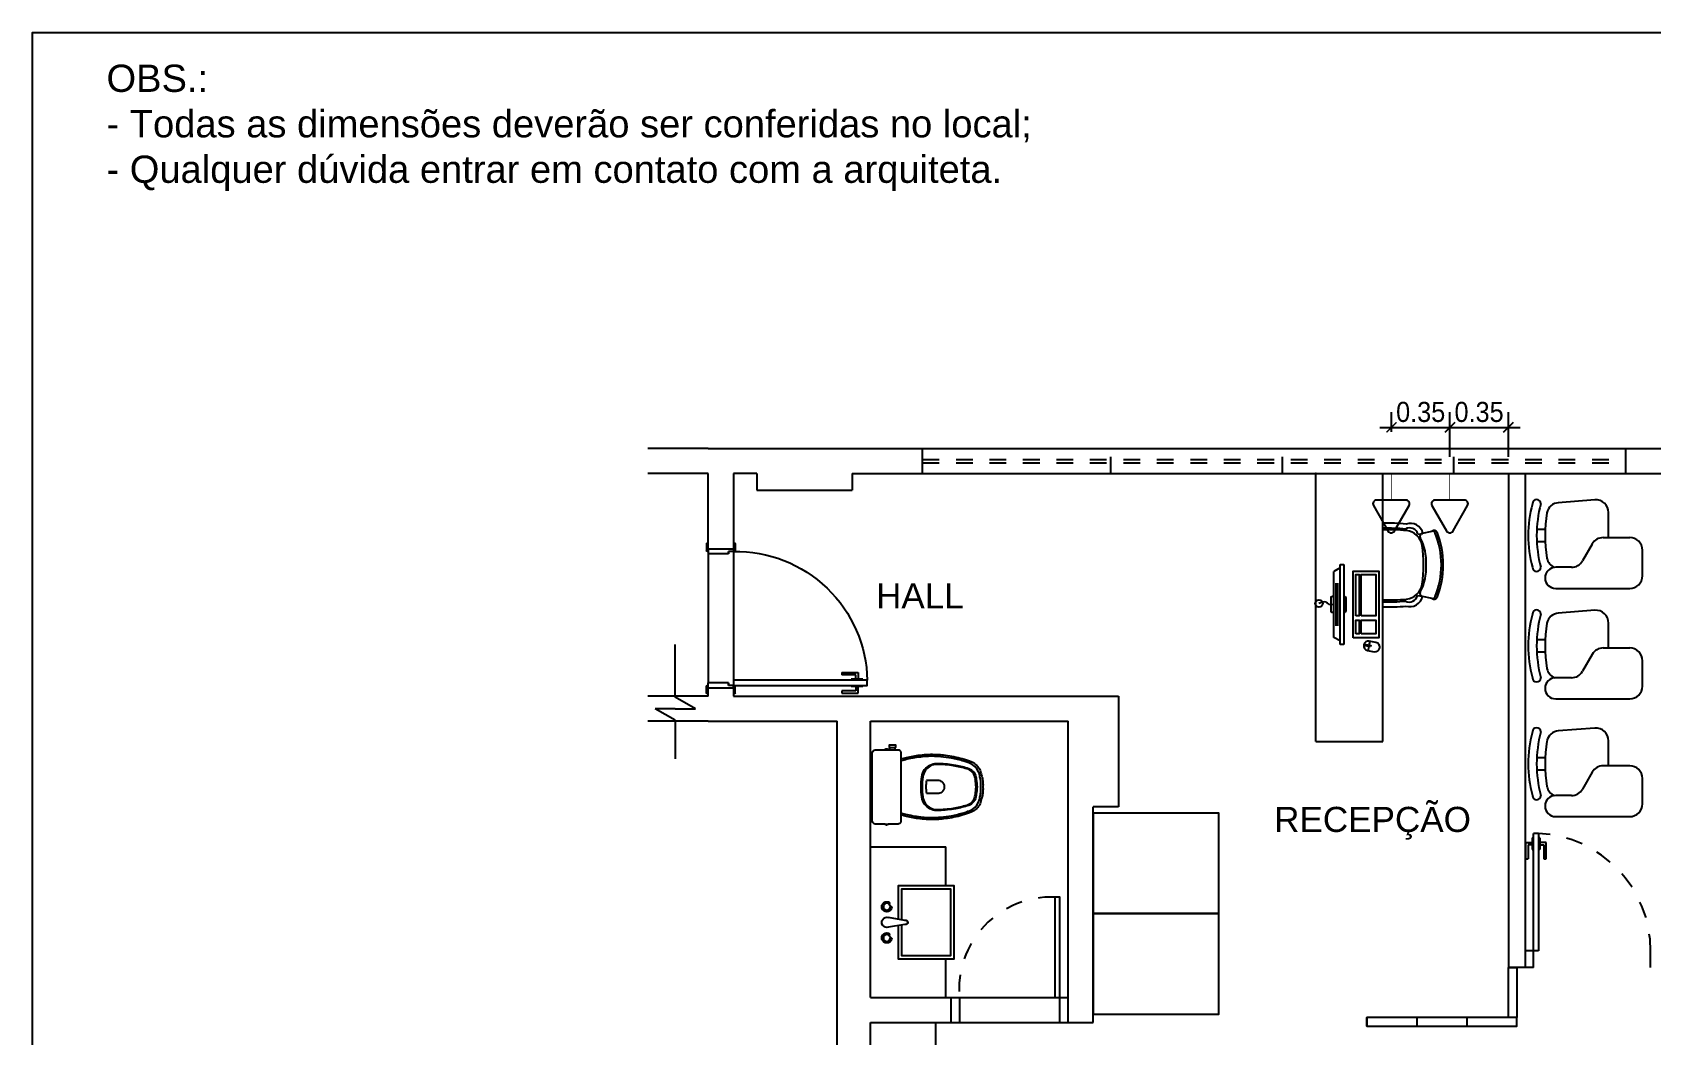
# Model space of a CAD drawing. Header units: millimetres. Extents: x 7034 to 7235, y -465 to -380.
# Drawn here: x 7124.19 to 7133.85, y -408.13 to -402.15 of the extents above; entities that cross this region are included whole.
import ezdxf

# ---------------------------------------------------------------- set-up
doc = ezdxf.new("R2010")
doc.units = ezdxf.units.MM
doc.header["$LTSCALE"] = 0.005
doc.linetypes.add('CONTINUO', pattern=[0])
doc.linetypes.add('DASHED', pattern=[19.05, 12.7, -6.35])
doc.layers.get('0').update_dxf_attribs({"linetype": 'CONTINUO'})
doc.layers.get('DEFPOINTS').update_dxf_attribs({"linetype": 'CONTINUO', "lineweight": 15})
for name, color, linetype in [('- COTAS', 12, 'Continuous'), ('0-TOMADAS', 12, 'Continuous'), ('252', 252, 'Continuous'), ('ARQ-PEITORIAL', 4, 'Continuous'), ('ARQ_ALVENARIA', 6, 'Continuous'), ('ARQ_BLK_ESQUADR', 1, 'Continuous'), ('ARQ_ESQUADRIA', 5, 'Continuous'), ('ARQ_JANELAALTA', 150, 'DASHED'), ('ARQ_MOBILIARIO 1', 8, 'Continuous'), ('ARQ_MOBILIARIO 2', 252, 'Continuous'), ('ARQ_SOLEIRA', 250, 'CONTINUO'), ('ARQ_TXT_AMBIENTE', 3, 'Continuous'), ('PORTA', 2, 'Continuous')]:
    doc.layers.add(name, color=color, linetype=linetype)
doc.layers.add('0-LAYOUT', color=250, linetype='Continuous', lineweight=25)
doc.layers.add('ARQ-TXT-GER', color=250, linetype='Continuous', lineweight=25)
doc.styles.add('ARIAL', font='arial.ttf', dxfattribs={"height": 2.5})
doc.styles.add('ARQ', font='arial.ttf', dxfattribs={"width": 0.9})
doc.styles.get("Standard").update_dxf_attribs({"font": 'arial.ttf'})
doc.dimstyles.new('1-50', dxfattribs={"dimtxt": 0.12, "dimasz": 0.06, "dimexe": 0.09, "dimexo": 0.1, "dimgap": 0.03, "dimtad": 1, "dimzin": 0, "dimdsep": 46, "dimtxsty": 'ARQ', "dimblk": 'ARCHTICK', "dimcen": 0, "dimdle": 0.07, "dimclrd": 1, "dimclre": 1, "dimclrt": 7, "dimadec": 0, "dimazin": 0, "dimtm": 1e-09, "dimtfac": 1, "dimtofl": 0, "dimtmove": 2, "dimatfit": 3, "dimldrblk": 'ARCHTICK', "dimfxl": 1, "dimtolj": 1, "dimtzin": 0, "dimlwd": -1, "dimlwe": -1, "dimarcsym": 0})

# ---------------------------------------------------------------- blocks, each defined once
blk = doc.blocks.new('12110333')
at = {"layer": 'PORTA', "color": 1}
for p, q in [((0.008, 0.7741), (0.015, 0.7741)), ((0.008, 0.7741), (0.008, 0.7041)), ((0.052, 0.7741), (0.045, 0.7741)), ((0.052, 0.7741), (0.052, 0.7041)), ((-0.031, 0.7461), (0.008, 0.7461)), ((-0.031, 0.6481), (-0.031, 0.7461)), ((-0.017, 0.7321), (-0.017, 0.6621)), ((0.008, 0.7321), (-0.017, 0.7321)), ((0.008, 0.7041), (0.015, 0.7041)), ((0.052, 0.7041), (0.045, 0.7041)), ((0.091, 0.7461), (0.052, 0.7461)), ((0.052, 0.7321), (0.077, 0.7321)), ((0.077, 0.7321), (0.077, 0.6621)), ((0.091, 0.6481), (0.091, 0.7461)), ((-0.017, 0.6481), (-0.031, 0.6481)), ((-0.017, 0.6621), (-0.017, 0.6481)), ((-0.017, 0.6621), (-0.017, 0.6621)), ((0.077, 0.6621), (0.077, 0.6621)), ((0.077, 0.6621), (0.077, 0.6481)), ((0.091, 0.6481), (0.077, 0.6481)), ((0.815, 0), (0.015, 0)), ((0.8, -0.15), (0.03, -0.15))]:
    blk.add_line(p, q, dxfattribs=at)
at = {"layer": 'PORTA'}
for p, q in [((-0.035, 0.005), (-0.035, 0)), ((-0.03, 0.01), (0.01, 0.01)), ((0, 0), (0.015, 0)), ((0.015, 0), (0.015, -0.03)), ((0.815, 0.005), (0.815, 0)), ((0.83, 0), (0.815, 0)), ((0.815, 0), (0.815, -0.03)), ((0.86, 0.01), (0.82, 0.01)), ((0.865, 0.005), (0.865, 0)), ((0.03, -0.03), (0.015, -0.03)), ((0.015, -0.03), (0.03, -0.03)), ((0.03, -0.03), (0.03, -0.15)), ((0.815, -0.03), (0.8, -0.03)), ((0.8, -0.03), (0.815, -0.03)), ((0.8, -0.03), (0.8, -0.15)), ((-0.035, -0.15), (-0.035, -0.15)), ((-0.035, -0.15), (-0.035, -0.155)), ((-0.03, -0.16), (0.01, -0.16)), ((0, -0.15), (0.03, -0.15)), ((0.015, -0.15), (0.015, -0.155)), ((0.83, -0.15), (0.8, -0.15)), ((0.815, -0.15), (0.815, -0.155)), ((0.86, -0.16), (0.82, -0.16)), ((0.865, -0.15), (0.865, -0.155)), ((0.865, -0.15), (0.865, -0.15))]:
    blk.add_line(p, q, dxfattribs=at)
at = {"layer": 'PORTA', "color": 3}
blk.add_lwpolyline([(0.015, 0), (0.015, 0.8), (0.045, 0.8), (0.045, 0)], close=True, dxfattribs=at)
at = {"layer": 'PORTA', "color": 1}
blk.add_arc((0.03, 0.015), 0.7851, 358.90531, 88.90531, dxfattribs=at)
at = {"layer": 'PORTA'}
for centre, start, end in [((-0.03, 0.005), 90, 180), ((0.01, 0.005), 0, 90), ((0.82, 0.005), 90, 180), ((0.86, 0.005), 0, 90), ((-0.03, -0.155), 180, 270), ((0.01, -0.155), 270, 0), ((0.82, -0.155), 180, 270), ((0.86, -0.155), 270, 0)]:
    blk.add_arc(centre, 0.005, start, end, dxfattribs=at)
blk = doc.blocks.new('A$C778229A4')
at = {"layer": '0-LAYOUT', "linetype": 'Continuous'}
for p, q in [((557, 738), (252, 714)), ((671, 423), (671, 632)), ((72, 494), (142, 494)), ((847, 423), (626, 423)), ((142, 388), (72, 388)), ((534, 370), (454, 230)), ((953, 106), (953, 318)), ((362, 176), (230, 176)), ((230, 0), (847, 0))]:
    blk.add_line(p, q, dxfattribs=at)
for centre, radius, start, end in [((1004, 441), 1004, 164.7235, 195.2765), ((71, 706), 35.3, 0, 180), ((1075, 441), 1004, 164.7235, 195.2765), ((261, 609), 106, 94.3987, 168.3055), ((565, 632), 106, 0, 94.3987), ((1284, 441), 1143, 170.4765, 189.5235), ((626, 318), 106, 90, 150.2551), ((847, 318), 106, 0, 90), ((71, 176), 35.3, 180, 0), ((230, 88), 88.2, 90, 270), ((261, 273), 106, 191.6945, 247.1849), ((362, 282), 106, 270, 330.2551), ((847, 106), 106, 270, 0)]:
    blk.add_arc(centre, radius, start, end, dxfattribs=at)
blk = doc.blocks.new('cbtorb2')
at = {"layer": '252'}
for p, q in [((-0.01, -0.0904), (-0.0237, -0.0081)), ((0.01, -0.0904), (0.0237, -0.0081)), ((-0.0088, -0.0975), (-0.01, -0.0904)), ((0.0088, -0.0975), (0.01, -0.0904))]:
    blk.add_line(p, q, dxfattribs=at)
for centre in [(-0.0774, 0), (0.0774, 0)]:
    blk.add_circle(centre, 0.017, dxfattribs=at)
for centre, radius, start, end in [((-0.0774, 0), 0.025, 341.15128, 198.84872), ((0, 0), 0.025, 341.15128, 198.84872), ((0.0774, 0), 0.025, 341.15128, 198.84872), ((-0.0774, 0), 0.025, 198.84872, 216.2316), ((-0.0927, -0.0318), 0.0177, 22.74719, 105.65624), ((-0.0774, 0), 0.025, 272.17183, 341.15128), ((0.0774, 0), 0.025, 198.84872, 216.2316), ((0.062, -0.0318), 0.0177, 22.74719, 105.65624), ((0.0774, 0), 0.025, 272.17183, 341.15128), ((0, -0.0938), 0.0106, 161.28454, 18.71546), ((0, -0.0922), 0.0103, 210.80459, 329.19541)]:
    blk.add_arc(centre, radius, start, end, dxfattribs=at)
blk = doc.blocks.new('Baci01p')
for points in [[(0.17, 0), (0.17, 0.205, 0.059373), (0.1695, 0.2098, 0.333509), (0.154, 0.222), (0.1355, 0.222), (0.1045, 0.222), (0.094, 0.222), (0.094, 0.2248, 0.252251), (0.0939, 0.2251, 0.160103), (0.085, 0.228, 0.160103), (0.0761, 0.2251, 0.252251), (0.076, 0.2248), (0.076, 0.222), (0.017, 0.222, 0.327853), (0.0003, 0.2069, 0.087637), (0, 0.2038), (0, 0), (0, -0.2038, 0.087637), (0.0003, -0.2069, 0.327853), (0.017, -0.222), (0.076, -0.222), (0.076, -0.2248, 0.252251), (0.0761, -0.2251, 0.160103), (0.085, -0.228, 0.160103), (0.0939, -0.2251, 0.252251), (0.094, -0.2248), (0.094, -0.222), (0.1045, -0.222), (0.1045, -0.236), (0.102, -0.236), (0.102, -0.252), (0.12, -0.252), (0.138, -0.252), (0.138, -0.236), (0.1355, -0.236), (0.1355, -0.222), (0.154, -0.222, 0.333509), (0.1695, -0.2098, 0.059373), (0.17, -0.205)], [(0.291, 0, 0.041331), (0.2956, -0.0608, 0.129345), (0.3127, -0.1036, 0.234638), (0.385, -0.1405, 0.044666), (0.486, -0.1319, 0.031515), (0.5665, -0.1138, 0.151063), (0.5993, -0.0952, 0.148094), (0.6192, -0.0588, 0.031073), (0.6214, -0.0451, 0.035055), (0.6255, 0, 0.035055), (0.6214, 0.0451, 0.031073), (0.6192, 0.0588, 0.148094), (0.5993, 0.0952, 0.151063), (0.5665, 0.1138, 0.031515), (0.486, 0.1319, 0.044666), (0.385, 0.1405, 0.234638), (0.3127, 0.1036, 0.129345), (0.2956, 0.0608, 0.041331)], [(0.297, 0, -0.041434), (0.3015, 0.06, -0.129651), (0.3175, 0.1, -0.234583), (0.385, 0.1345, -0.044678), (0.485, 0.126, -0.031614), (0.565, 0.108, -0.152477), (0.595, 0.091, -0.148725), (0.6134, 0.0575, -0.031624), (0.6155, 0.0444, -0.035113), (0.6195, 0, -0.035113), (0.6155, -0.0444, -0.031624), (0.6134, -0.0575, -0.148725), (0.595, -0.091, -0.152477), (0.565, -0.108, -0.031614), (0.485, -0.126, -0.044678), (0.385, -0.1345, -0.234583), (0.3175, -0.1, -0.129651), (0.3015, -0.06, -0.041434)], [(0.391, -0.04, 0.164444), (0.415, -0.032, 0.245936), (0.43, 0, 0.245936), (0.415, 0.032, 0.164444), (0.391, 0.04), (0.326, 0.04, 0.108885), (0.326, -0.04)]]:
    blk.add_lwpolyline(points, format="xyb", close=True)
for points in [[(0.076, 0.222), (0.094, 0.222)], [(0.093, 0.2245), (0.085, 0.2245), (0.077, 0.2245)], [(0.076, -0.222), (0.094, -0.222)], [(0.093, -0.2245), (0.085, -0.2245), (0.077, -0.2245)], [(0.1045, -0.222), (0.1355, -0.222)], [(0.1045, -0.236), (0.12, -0.236), (0.1355, -0.236)]]:
    blk.add_lwpolyline(points)
for points in [[(0.17, -0.167, -0.003882), (0.205, -0.1765, 0.024258), (0.285, -0.1905, 0.02486), (0.335, -0.1945, 0.033324), (0.385, -0.194, 0.02486), (0.425, -0.191, 0.012268), (0.475, -0.184, 0.015806), (0.525, -0.1725, 0.026699), (0.575, -0.157, 0.021919), (0.595, -0.1495, 0.174675), (0.6435, -0.1, 0.045452), (0.653, -0.07, 0.022856), (0.6562, -0.0571, 0.041289), (0.6602, -0.0304, 0.052091), (0.6606, -0.0228, 0.04333), (0.661, 0, 0.04333), (0.6606, 0.0228, 0.052091), (0.6602, 0.0304, 0.041289), (0.6562, 0.0571, 0.022856), (0.653, 0.07, 0.045452), (0.6435, 0.1, 0.174675), (0.595, 0.1495, 0.021919), (0.575, 0.157, 0.026699), (0.525, 0.1725, 0.015806), (0.475, 0.184, 0.012268), (0.425, 0.191, 0.02486), (0.385, 0.194, 0.033324), (0.335, 0.1945, 0.02486), (0.285, 0.1905, 0.024258), (0.205, 0.1765, -0.003882), (0.17, 0.167)], [(0.1731, 0.1554, 0.003849), (0.2079, 0.1649, -0.027799), (0.2984, 0.18, -0.018883), (0.3355, 0.1825, -0.033646), (0.3844, 0.182, -0.016781), (0.4106, 0.1805, -0.015438), (0.4729, 0.1722, -0.023716), (0.5465, 0.154, -0.013571), (0.5711, 0.1457, -0.02186), (0.59, 0.1386, -0.173345), (0.6325, 0.0952, -0.045814), (0.6414, 0.067, -0.024058), (0.6444, 0.0546, -0.042614), (0.6482, 0.029, -0.066108), (0.6485, 0.0226, -0.047154), (0.649, 0, -0.047154), (0.6485, -0.0226, -0.066108), (0.6482, -0.029, -0.042614), (0.6444, -0.0546, -0.024058), (0.6414, -0.067, -0.045814), (0.6325, -0.0952, -0.173345), (0.59, -0.1386, -0.02186), (0.5711, -0.1457, -0.013571), (0.5465, -0.154, -0.023716), (0.4729, -0.1722, -0.015438), (0.4106, -0.1805, -0.016781), (0.3844, -0.182, -0.033646), (0.3355, -0.1825, -0.018883), (0.2984, -0.18, -0.027799), (0.2079, -0.1649, 0.003849), (0.1731, -0.1554)]]:
    blk.add_lwpolyline(points, format="xyb")
blk = doc.blocks.new('TOMADA-H30')
blk.add_lwpolyline([(-0.108, 0.196), (0.108, 0.196, 0.57735), (0.132, 0.237), (0.024, 0.425, 0.57735), (-0.024, 0.425), (-0.132, 0.237, 0.57735)], format="xyb", close=True)
at = {"const_width": 0.005}
blk.add_lwpolyline([(0, 0.196), (0, 0)], dxfattribs=at)
blk = doc.blocks.new('2541982')
at = {"layer": '0-TOMADAS', "xscale": 0.6451236243583418, "yscale": 0.6451236243583418, "zscale": 0.6451236243583418, "rotation": 270}
blk.add_blockref('TOMADA-H30', (3218.8519, 1440.9676), dxfattribs=at)
blk = doc.blocks.new('_ArchTick')
at = {"color": 0, "linetype": 'ByBlock', "const_width": 0.15}
blk.add_lwpolyline([(-0.5, -0.5), (0.5, 0.5)], dxfattribs=at)
blk = doc.blocks.new('*D60')
at = {"layer": '- COTAS', "color": 1, "transparency": 16777216}
for p, q in [((7132.5845, -404.5071), (7133.0745, -404.5071)), ((7132.6545, -404.5332), (7132.6545, -404.4171)), ((7133.0045, -404.6832), (7133.0045, -404.4171))]:
    blk.add_line(p, q, dxfattribs=at)
at = {"layer": 'DEFPOINTS', "color": 0, "transparency": 16777216}
for p in [(7133.0045, -404.5071), (7132.6545, -404.6332), (7133.0045, -404.7832)]:
    blk.add_point(p, dxfattribs=at)
at = {"layer": '- COTAS', "color": 1, "transparency": 16777216, "xscale": 0.06, "yscale": 0.06, "zscale": 0.06, "rotation": 180}
blk.add_blockref('_ArchTick', (7132.6545, -404.5071), dxfattribs=at)
at = {"layer": '- COTAS', "color": 1, "transparency": 16777216, "xscale": 0.06, "yscale": 0.06, "zscale": 0.06}
blk.add_blockref('_ArchTick', (7133.0045, -404.5071), dxfattribs=at)
at = {"layer": '- COTAS', "color": 7, "transparency": 16777216, "insert": (7132.8295, -404.4158), "char_height": 0.12, "attachment_point": 5, "style": 'ARQ'}
blk.add_mtext('\\A1;0.35', dxfattribs=at)
blk = doc.blocks.new('*D224')
at = {"layer": '- COTAS', "color": 1, "transparency": 16777216}
for p, q in [((7132.2357, -404.5071), (7132.7257, -404.5071)), ((7132.3057, -404.5332), (7132.3057, -404.4171)), ((7132.6557, -404.6832), (7132.6557, -404.4171))]:
    blk.add_line(p, q, dxfattribs=at)
at = {"layer": 'DEFPOINTS', "color": 0, "transparency": 16777216}
for p in [(7132.6557, -404.5071), (7132.3057, -404.6332), (7132.6557, -404.7832)]:
    blk.add_point(p, dxfattribs=at)
at = {"layer": '- COTAS', "color": 1, "transparency": 16777216, "xscale": 0.06, "yscale": 0.06, "zscale": 0.06, "rotation": 180}
blk.add_blockref('_ArchTick', (7132.3057, -404.5071), dxfattribs=at)
at = {"layer": '- COTAS', "color": 1, "transparency": 16777216, "xscale": 0.06, "yscale": 0.06, "zscale": 0.06}
blk.add_blockref('_ArchTick', (7132.6557, -404.5071), dxfattribs=at)
at = {"layer": '- COTAS', "color": 7, "transparency": 16777216, "insert": (7132.4807, -404.4158), "char_height": 0.12, "attachment_point": 5, "style": 'ARQ'}
blk.add_mtext('\\A1;0.35', dxfattribs=at)

msp = doc.modelspace()

# ---------------------------------------------------------------- linework, layer by layer
msp.add_lwpolyline([(7145.1864, -402.1477), (7145.1864, -416.9977), (7124.1864, -416.9977), (7124.1864, -402.1477)], close=True)
at = {"layer": '252'}
for p, q in [((7132.4642, -405.1449), (7132.4938, -405.1402)), ((7132.5477, -405.1284), (7132.4887, -405.1414)), ((7131.9995, -405.3464), (7131.9624, -405.3673)), ((7131.9624, -405.762), (7131.9624, -405.3673)), ((7131.9995, -405.3257), (7132.0213, -405.3257)), ((7131.9995, -405.8036), (7131.9995, -405.3257)), ((7132.0213, -405.3257), (7132.0213, -405.8036)), ((7131.9889, -405.444), (7131.9696, -405.444)), ((7131.9889, -405.4503), (7131.9696, -405.4503)), ((7131.9889, -405.4565), (7131.9696, -405.4565)), ((7131.9889, -405.4628), (7131.9696, -405.4628)), ((7131.9889, -405.469), (7131.9696, -405.469)), ((7131.9889, -405.4753), (7131.9696, -405.4753)), ((7131.9889, -405.4815), (7131.9696, -405.4815)), ((7131.9889, -405.4878), (7131.9696, -405.4878)), ((7131.9889, -405.494), (7131.9696, -405.494)), ((7131.9889, -405.5003), (7131.9696, -405.5003)), ((7131.9889, -405.5065), (7131.9696, -405.5065)), ((7131.9889, -405.5128), (7131.9696, -405.5128)), ((7131.9889, -405.519), (7131.9696, -405.519)), ((7131.9889, -405.5253), (7131.9696, -405.5253)), ((7131.9889, -405.5315), (7131.9696, -405.5315)), ((7131.9889, -405.5378), (7131.9696, -405.5378)), ((7131.9889, -405.544), (7131.9696, -405.544)), ((7131.9889, -405.5503), (7131.9696, -405.5503)), ((7131.9889, -405.5565), (7131.9696, -405.5565)), ((7131.9889, -405.5628), (7131.9696, -405.5628)), ((7131.9889, -405.569), (7131.9696, -405.569)), ((7131.9889, -405.5753), (7131.9696, -405.5753)), ((7132.4615, -405.5114), (7132.4887, -405.5155)), ((7132.4887, -405.5155), (7132.5477, -405.5284)), ((7131.9889, -405.5815), (7131.9696, -405.5815)), ((7131.9889, -405.5878), (7131.9696, -405.5878)), ((7131.9889, -405.594), (7131.9696, -405.594)), ((7131.9889, -405.6003), (7131.9696, -405.6003)), ((7131.9889, -405.6065), (7131.9696, -405.6065)), ((7131.9889, -405.6128), (7131.9696, -405.6128)), ((7131.9889, -405.619), (7131.9696, -405.619)), ((7131.9889, -405.6253), (7131.9696, -405.6253)), ((7131.9889, -405.6315), (7131.9696, -405.6315)), ((7131.9889, -405.6378), (7131.9696, -405.6378)), ((7131.9889, -405.644), (7131.9696, -405.644)), ((7131.9889, -405.6503), (7131.9696, -405.6503)), ((7131.9889, -405.6565), (7131.9696, -405.6565)), ((7131.9889, -405.6628), (7131.9696, -405.6628)), ((7131.9889, -405.669), (7131.9696, -405.669)), ((7131.9995, -405.7828), (7131.9624, -405.762)), ((7131.9889, -405.6753), (7131.9696, -405.6753)), ((7131.9889, -405.6815), (7131.9696, -405.6815)), ((7131.9889, -405.6878), (7131.9696, -405.6878)), ((7132.0213, -405.8036), (7131.9995, -405.8036)), ((7132.1526, -405.8089), (7132.1412, -405.8066)), ((7132.1632, -405.8393), (7132.203, -405.8471)), ((7132.1673, -405.8401), (7132.1719, -405.8166)), ((7132.1734, -405.8089), (7132.178, -405.7854)), ((7132.2136, -405.7923), (7132.1738, -405.7846))]:
    msp.add_line(p, q, dxfattribs=at)
for points in [[(7132.0768, -405.7638), (7132.0768, -405.3669), (7132.2312, -405.3669), (7132.2312, -405.7638)], [(7132.0935, -405.6328), (7132.0935, -405.387), (7132.114, -405.387), (7132.114, -405.6328)], [(7132.1244, -405.6328), (7132.1244, -405.387), (7132.2124, -405.387), (7132.2124, -405.6328)], [(7132.0935, -405.7415), (7132.0935, -405.6596), (7132.114, -405.6596), (7132.114, -405.7415)], [(7132.1244, -405.7415), (7132.1244, -405.6596), (7132.2124, -405.6596), (7132.2124, -405.7415)], [(7132.1812, -405.8184), (7132.1518, -405.8127), (7132.1533, -405.805), (7132.1827, -405.8107)]]:
    msp.add_lwpolyline(points, close=True, dxfattribs=at)
for points in [[(7131.9624, -405.6133), (7131.9538, -405.6133, -0.414214), (7131.9454, -405.6048), (7131.9454, -405.5244, -0.414214), (7131.9538, -405.516), (7131.9624, -405.516)], [(7132.0213, -405.516), (7132.0244, -405.516, -0.414214), (7132.0329, -405.5244), (7132.0329, -405.6048, -0.414214), (7132.0244, -405.6133), (7132.0213, -405.6133)]]:
    msp.add_lwpolyline(points, format="xyb", dxfattribs=at)
for points in [[(7129.3608, -407.4456), (7129.3608, -407.2432), (7129.6908, -407.2432), (7129.6908, -407.6832), (7129.3608, -407.6832), (7129.3608, -407.4825)], [(7129.3808, -407.4489), (7129.3808, -407.2632), (7129.6708, -407.2632), (7129.6708, -407.6632), (7129.3808, -407.6632), (7129.3808, -407.4792)]]:
    msp.add_lwpolyline(points, dxfattribs=at)
msp.add_circle((7131.8731, -405.5592), 0.0222, dxfattribs=at)
for centre, radius, start, end in [((7132.2861, -406.1383), 1.0586, 84.19053, 91.71423), ((7132.4196, -405.1564), 0.0759, 12.2643, 110.27934), ((7132.2861, -406.1383), 1.0286, 84.19053, 91.76424), ((7132.2905, -406.1572), 1.0386, 84.19053, 91.99172), ((7132.4159, -405.1578), 0.0499, 14.97118, 120.98374), ((7132.385, -405.2289), 0.1055, 8.91059, 84.19053), ((7132.4923, -405.1576), 0.0166, 102.3844, 207.7352), ((7132.1968, -405.313), 0.3172, 357.20491, 27.7352), ((7132.5513, -405.1446), 0.0166, 21.98129, 102.3844), ((7132.5618, -405.142), 0.0188, 29.38483, 132.2015), ((7132.0868, -405.3321), 0.5175, 0.41024, 21.98129), ((7132.0983, -405.3266), 0.5175, 359.79295, 21.98129), ((7131.7505, -405.3284), 0.7478, 351.08941, 8.91059), ((7132.1968, -405.3439), 0.3172, 332.2648, 2.79509), ((7132.0868, -405.3247), 0.5175, 338.01871, 359.58976), ((7132.0983, -405.3303), 0.5175, 338.01871, 0.20705), ((7132.385, -405.4279), 0.1055, 275.80947, 351.08941), ((7132.2905, -404.4996), 1.0386, 268.00828, 275.80947), ((7132.2852, -404.5215), 1.0286, 268.28422, 275.80947), ((7132.2852, -404.5215), 1.0586, 268.33285, 275.80947), ((7132.4129, -405.5011), 0.0497, 241.77988, 348.04087), ((7132.4162, -405.5023), 0.0762, 251.80859, 349.65543), ((7132.4923, -405.4993), 0.0166, 152.2648, 257.6156), ((7132.5513, -405.5122), 0.0166, 257.6156, 338.01871), ((7132.5618, -405.5148), 0.0188, 227.7985, 330.61517), ((7132.1685, -405.812), 0.0279, 78.99109, 258.99109), ((7132.2083, -405.8197), 0.0279, 258.99109, 78.99109)]:
    msp.add_arc(centre, radius, start, end, dxfattribs=at)
msp.add_spline([(7131.9624, -405.5646), (7131.9345, -405.5646), (7131.9151, -405.5518), (7131.8731, -405.5592)], degree=3, dxfattribs=at)
at = {"layer": 'ARQ-PEITORIAL'}
for p, q in [((7133.0045, -404.7832), (7133.0045, -407.7332)), ((7133.1045, -404.7832), (7133.1045, -407.7332)), ((7128.0275, -406.1185), (7128.0275, -405.8049)), ((7128.1475, -406.1878), (7128.0275, -406.1185)), ((7128.0275, -406.1878), (7127.9075, -406.1878)), ((7128.0275, -406.2571), (7127.9075, -406.1878)), ((7128.0275, -406.1878), (7128.1475, -406.1878)), ((7128.0275, -406.2571), (7128.0275, -406.4874)), ((7133.1045, -407.7332), (7133.0045, -407.7332))]:
    msp.add_line(p, q, dxfattribs=at)
at = {"layer": 'ARQ_ALVENARIA'}
for p, q in [((7128.2245, -404.6332), (7127.8634, -404.6332)), ((7128.2245, -404.6332), (7144.4545, -404.6332)), ((7129.5045, -404.7832), (7129.5045, -404.6332)), ((7133.7045, -404.6332), (7133.7045, -404.7832)), ((7128.2245, -404.7832), (7127.8634, -404.7832)), ((7128.2245, -405.2332), (7128.2245, -404.7832)), ((7128.3745, -404.7832), (7128.3745, -405.2332)), ((7128.5145, -404.7832), (7128.3745, -404.7832)), ((7128.5145, -404.7832), (7128.5145, -404.8832)), ((7129.0845, -404.7832), (7134.0045, -404.7832)), ((7129.0845, -404.7832), (7129.0845, -404.8832)), ((7128.5145, -404.8832), (7129.0845, -404.8832)), ((7128.2245, -405.2332), (7128.3745, -405.2332)), ((7128.2245, -406.1132), (7127.8634, -406.1132)), ((7128.2245, -406.0632), (7128.3745, -406.0632)), ((7128.2245, -406.1132), (7128.2245, -406.0632)), ((7128.3745, -406.0632), (7128.3745, -406.1132)), ((7128.3745, -406.1132), (7130.6745, -406.1132)), ((7130.6745, -406.1132), (7130.6745, -406.7732)), ((7128.2245, -406.2632), (7127.8634, -406.2632)), ((7128.2245, -406.2632), (7128.9945, -406.2632)), ((7128.9945, -411.8232), (7128.9945, -406.2632)), ((7129.1945, -406.2632), (7130.3745, -406.2632)), ((7129.1945, -407.9132), (7129.1945, -406.2632)), ((7130.3745, -408.0632), (7130.3745, -406.2632)), ((7130.5245, -408.0632), (7130.5245, -406.7732)), ((7130.6745, -406.7732), (7130.5245, -406.7732)), ((7129.1945, -407.9132), (7129.6745, -407.9132)), ((7129.6745, -407.9132), (7129.6745, -408.0632)), ((7129.1945, -409.0532), (7129.1945, -408.0632)), ((7129.1945, -408.0632), (7129.6745, -408.0632)), ((7130.3745, -408.0632), (7130.5245, -408.0632))]:
    msp.add_line(p, q, dxfattribs=at)
at = {"layer": 'ARQ_ESQUADRIA'}
for p, q in [((7133.1085, -406.9872), (7133.1475, -406.9872)), ((7133.1085, -407.0852), (7133.1085, -406.9872)), ((7133.1475, -407.0012), (7133.1225, -407.0012)), ((7133.1225, -407.0012), (7133.1225, -407.0712)), ((7133.1475, -406.9592), (7133.1475, -407.0292)), ((7133.1475, -406.9592), (7133.1545, -406.9592)), ((7133.1845, -406.9332), (7133.1545, -406.9332)), ((7133.1545, -407.6332), (7133.1545, -406.9332)), ((7133.1845, -406.9332), (7133.1845, -407.6332)), ((7133.1915, -406.9592), (7133.1845, -406.9592)), ((7133.1915, -406.9592), (7133.1915, -407.0292)), ((7133.2305, -406.9872), (7133.1915, -406.9872)), ((7133.1915, -407.0012), (7133.2165, -407.0012)), ((7133.2165, -407.0012), (7133.2165, -407.0712)), ((7133.2305, -407.0852), (7133.2305, -406.9872)), ((7133.1085, -407.0852), (7133.1225, -407.0852)), ((7133.1225, -407.0712), (7133.1225, -407.0852)), ((7133.1475, -407.0292), (7133.1545, -407.0292)), ((7133.1915, -407.0292), (7133.1845, -407.0292)), ((7133.2165, -407.0712), (7133.2165, -407.0852)), ((7133.2165, -407.0852), (7133.2305, -407.0852)), ((7133.1545, -407.6332), (7133.1045, -407.6332)), ((7133.1545, -407.7332), (7133.1545, -407.6332)), ((7133.1845, -407.6332), (7133.1545, -407.6332)), ((7133.8545, -407.7332), (7133.8545, -407.6332)), ((7133.1545, -407.7332), (7133.1045, -407.7332)), ((7129.6745, -407.9132), (7129.7245, -407.9132)), ((7130.3245, -408.0632), (7130.3245, -407.9132)), ((7130.3245, -407.9132), (7130.3745, -407.9132)), ((7129.6745, -408.0632), (7129.7245, -408.0632)), ((7130.3245, -408.0632), (7130.3745, -408.0632))]:
    msp.add_line(p, q, dxfattribs=at)
for points in [[(7130.3245, -407.9132), (7130.3245, -407.3132), (7130.2945, -407.3132), (7130.2945, -407.9132), (7130.3245, -407.9132)], [(7129.7245, -407.9132), (7129.7245, -408.0632)]]:
    msp.add_lwpolyline(points, dxfattribs=at)
at = {"layer": 'ARQ_JANELAALTA', "ltscale": 0.5}
for p, q in [((7129.5045, -404.6982), (7133.7045, -404.6982)), ((7130.6295, -404.7832), (7130.6295, -404.6332)), ((7131.6545, -404.7832), (7131.6545, -404.6332)), ((7132.6795, -404.7832), (7132.6795, -404.6332)), ((7129.5045, -404.7182), (7133.7045, -404.7182))]:
    msp.add_line(p, q, dxfattribs=at)
at = {"layer": 'ARQ_JANELAALTA'}
for centre, radius, start, end in [((7133.1538, -407.6332), 0.7007, 0, 87.4911), ((7130.2745, -407.865), 0.5521, 87.92655, 185.01106)]:
    msp.add_arc(centre, radius, start, end, dxfattribs=at)
at = {"layer": 'ARQ_JANELAALTA', "ltscale": 0.5}
for p in [(7131.6545, -404.7832), (7131.8545, -404.7832), (7132.6795, -404.7832)]:
    msp.add_point(p, dxfattribs=at)
at = {"layer": 'ARQ_MOBILIARIO 1', "linetype": 'Continuous'}
for p, q in [((7131.8545, -406.3832), (7131.8545, -404.7832)), ((7131.8545, -404.7832), (7132.2545, -404.7832)), ((7132.2545, -406.3832), (7132.2545, -404.7832)), ((7131.8545, -406.3832), (7132.2545, -406.3832)), ((7129.1945, -407.0132), (7129.6445, -407.0132)), ((7129.6445, -407.2432), (7129.6445, -407.0132)), ((7129.6445, -407.9132), (7129.6445, -407.6832)), ((7129.5845, -408.3101), (7129.5845, -408.0632)), ((7132.1589, -408.0846), (7132.1589, -408.0332)), ((7132.4589, -408.0846), (7132.4589, -408.0332)), ((7132.7589, -408.0846), (7132.7589, -408.0332))]:
    msp.add_line(p, q, dxfattribs=at)
for points in [[(7130.5245, -407.4121), (7131.2745, -407.4121), (7131.2745, -406.8121), (7130.5245, -406.8121)], [(7130.5245, -408.0121), (7131.2745, -408.0121), (7131.2745, -407.4121), (7130.5245, -407.4121)], [(7133.0545, -407.7332), (7133.0545, -408.0332), (7133.0045, -408.0332), (7133.0045, -407.7332)], [(7133.0545, -408.0332), (7132.1589, -408.0332), (7132.1589, -408.0846), (7133.0545, -408.0846)]]:
    msp.add_lwpolyline(points, close=True, dxfattribs=at)
at = {"layer": 'ARQ_MOBILIARIO 2'}
msp.add_line((7129.6745, -408.0632), (7130.3745, -408.0632), dxfattribs=at)
at = {"layer": 'ARQ_SOLEIRA'}
msp.add_line((7129.6745, -407.9132), (7130.3745, -407.9132), dxfattribs=at)

# ---------------------------------------------------------------- block references
at = {"xscale": 1.249890158726032, "yscale": 1.249890158726032, "zscale": 1.249890158726032, "rotation": 269.9999999998979}
for p in [(5331.2533, 3618.4281), (5331.6033, 3618.4281)]:
    msp.add_blockref('2541982', p, dxfattribs=at)
at = {"layer": '0-LAYOUT', "xscale": 0.0007168438189785798, "yscale": 0.0007168438189785798, "zscale": 0.0007168438189785798}
for p in [(7133.1223, -405.4694), (7133.1223, -406.1289), (7133.1223, -406.8325)]:
    msp.add_blockref('A$C778229A4', p, dxfattribs=at)
at = {"layer": '252', "xscale": -1.203670021924481, "yscale": 1.203670021924481, "zscale": 1.203670021924481, "rotation": 90}
msp.add_blockref('cbtorb2', (7129.2908, -407.464), dxfattribs=at)
at = {"layer": 'ARQ_BLK_ESQUADR', "xscale": -1, "rotation": 270}
msp.add_blockref('12110333', (7128.3745, -406.0632), dxfattribs=at)
at = {"layer": 'ARQ_MOBILIARIO 1', "linetype": 'Continuous', "xscale": -1, "rotation": 180}
msp.add_blockref('Baci01p', (7129.2045, -406.6551), dxfattribs=at)

# ---------------------------------------------------------------- texts
at = {"layer": 'ARQ-TXT-GER', "insert": (7124.6292, -402.3404), "char_height": 0.162928, "width": 6.254522, "attachment_point": 1, "style": 'ARIAL'}
msp.add_mtext('OBS.:\\P- Todas as dimensões deverão ser conferidas no local;\\P- Qualquer dúvida entrar em contato com a arquiteta.', dxfattribs=at)
at = {"layer": 'ARQ_TXT_AMBIENTE'}
msp.add_text('    RECEPÇÃO', height=0.15, dxfattribs=at).set_placement((7131.3721, -406.924))
at = {"layer": 'ARQ_TXT_AMBIENTE', "insert": (7128.0054, -405.4383), "char_height": 0.15, "attachment_point": 1}
msp.add_mtext_dynamic_manual_height_columns('\\pi0.98846;    HALL', width=2.72651, gutter_width=12.5, heights=[0], dxfattribs=at)

# ---------------------------------------------------------------- dimensions: what is measured, and where the dimension line sits
at = {"layer": '- COTAS'}
for base, p1, p2, picture, middle in [((7132.6557, -404.5071), (7132.3057, -404.6332), (7132.6557, -404.7832), '*D224', (7132.4807, -404.4158)), ((7133.0045, -404.5071), (7132.6545, -404.6332), (7133.0045, -404.7832), '*D60', (7132.8295, -404.4158))]:
    dim = msp.add_linear_dim(base=base, p1=p1, p2=p2, dimstyle='1-50', dxfattribs=at)
    dim.commit()
    dim.dimension.update_dxf_attribs({"geometry": picture, "text_midpoint": middle})

doc.saveas('drawing.dxf')
